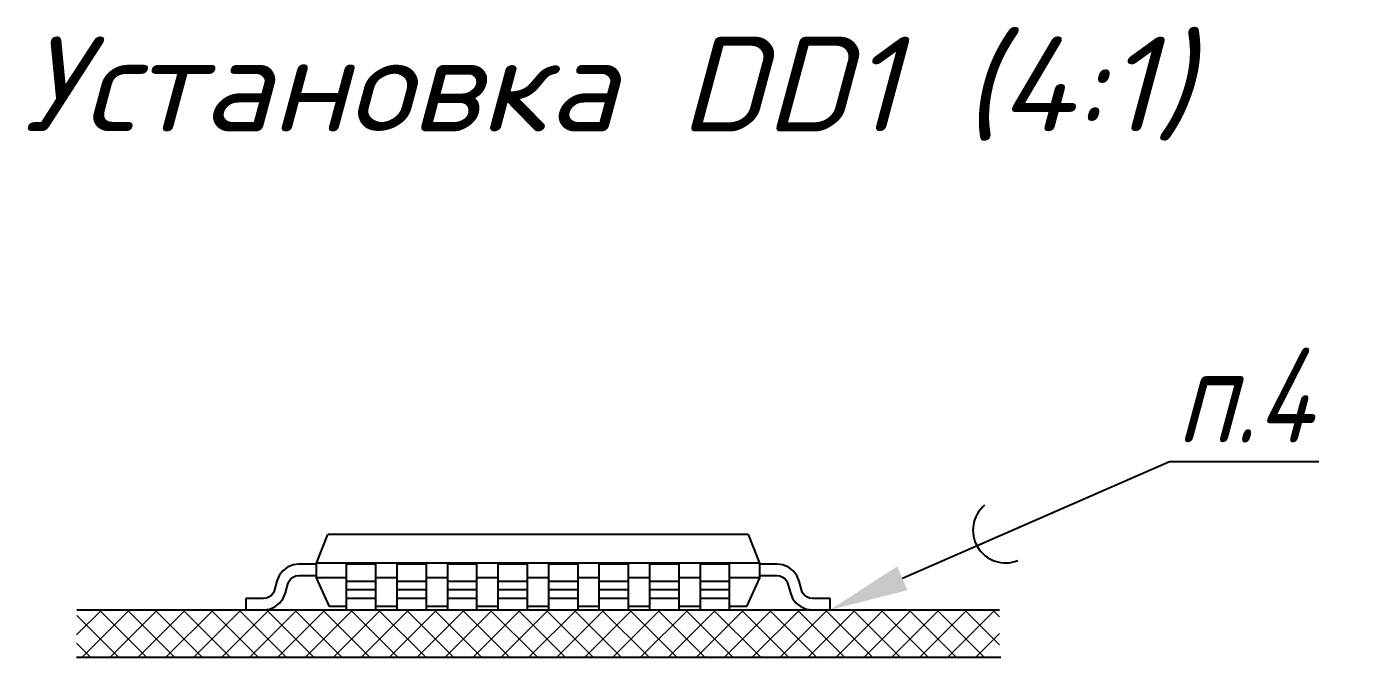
# Model space of a CAD drawing. Extents: x 882 to 2872, y 74 to 1007.
# Drawn here: x 1251.3 to 1335.9, y 509.1 to 549 of the extents above; entities that cross this region are included whole.
import ezdxf
from ezdxf import colors
from ezdxf.entities.mleader import LeaderData, LeaderLine
from ezdxf.math import Vec2, Vec3

# ---------------------------------------------------------------- set-up
doc = ezdxf.new("R2010")
doc.units = 0
doc.header["$MEASUREMENT"] = 0
doc.layers.get('0').update_dxf_attribs({"linetype": 'CONTINUOUS'})
doc.layers.add('сетка', color=7, linetype='CONTINUOUS', lineweight=15)
doc.styles.add('стиль1', font='romans.shx', dxfattribs={"width": 0.75, "oblique": 15, "height": 3.5})

msp = doc.modelspace()

# ---------------------------------------------------------------- hatches: boundary and pattern name
at = {"layer": 'сетка'}
h = msp.add_hatch(dxfattribs=at)
h.set_pattern_fill('ANSI37', color=256, scale=10)
h.set_pattern_definition([(45, (-750.496, 202.6701), (-0.8838835, 0.8838835), []), (135, (-750.496, 202.6701), (-0.8838835, -0.8838835), [])])
h.paths.add_polyline_path([(1301.81348, 509.11278), (1301.81348, 512.11278), (1268.48868, 512.11278), (1268.48868, 509.11278)])
h.paths.add_polyline_path([(1268.48868, 509.11278), (1268.48868, 512.11278), (1254.43339, 512.11278), (1254.40228, 509.11278)])
h.paths.add_polyline_path([(1301.81348, 512.11278), (1301.81348, 509.11278), (1312.85203, 509.11278), (1312.85203, 512.11278)])

# ---------------------------------------------------------------- linework, layer by layer
at = {"color": 7}
for p, q in [((1269.60423, 515.06878), (1270.31623, 516.88878)), ((1296.93223, 516.88878), (1270.31623, 516.88878)), ((1271.70823, 516.88878), (1271.70823, 516.89678)), ((1271.70823, 516.89678), (1271.72502, 516.89678)), ((1271.72502, 516.89678), (1271.77677, 516.89678)), ((1271.77677, 516.89678), (1271.8594, 516.89678)), ((1271.8594, 516.89678), (1271.96772, 516.89678)), ((1271.96772, 516.89678), (1272.09492, 516.89678)), ((1272.09492, 516.89678), (1272.23302, 516.89678)), ((1272.23302, 516.89678), (1272.37332, 516.89678)), ((1272.37332, 516.89678), (1272.50702, 516.89678)), ((1272.50702, 516.89678), (1272.62572, 516.89678)), ((1272.62572, 516.89678), (1272.72195, 516.89678)), ((1272.72195, 516.89678), (1272.78968, 516.89678)), ((1272.78968, 516.89678), (1272.82464, 516.89678)), ((1272.82464, 516.89678), (1272.82906, 516.89678)), ((1272.82906, 516.89278), (1272.82906, 516.89678)), ((1272.82906, 516.89278), (1272.82906, 516.88878)), ((1296.93223, 516.88878), (1297.64423, 515.06878)), ((1268.11767, 514.95929), (1267.76862, 514.81478)), ((1268.49223, 515.00878), (1268.11767, 514.95929)), ((1268.11767, 514.95929), (1268.11767, 514.95929)), ((1268.11767, 514.95929), (1268.11767, 514.95929)), ((1268.11767, 514.95929), (1268.11767, 514.95929)), ((1268.11767, 514.95929), (1268.11767, 514.95929)), ((1268.11767, 514.95929), (1268.11767, 514.95929)), ((1268.11767, 514.95929), (1268.11767, 514.95929)), ((1268.11767, 514.95929), (1268.11767, 514.95929)), ((1268.49223, 515.00878), (1268.49223, 515.00878)), ((1268.49223, 515.00878), (1268.49223, 515.00878)), ((1268.49223, 515.00878), (1268.49223, 515.00878)), ((1268.49223, 515.00878), (1268.49223, 515.00878)), ((1268.49223, 515.00878), (1268.49223, 515.00878)), ((1268.49223, 515.00878), (1268.49223, 515.00878)), ((1268.49223, 515.00878), (1268.49223, 515.00878)), ((1269.60423, 515.00878), (1268.49223, 515.00878)), ((1269.60423, 514.13278), (1269.60423, 515.06878)), ((1297.64423, 515.06878), (1269.60423, 515.06878)), ((1269.60423, 515.00878), (1269.60423, 515.00878)), ((1269.60423, 515.00878), (1269.60423, 515.00878)), ((1269.60423, 515.00878), (1269.60423, 515.00878)), ((1269.60423, 515.00878), (1269.60423, 515.00878)), ((1269.60423, 515.00878), (1269.60423, 515.00878)), ((1269.60423, 515.00878), (1269.60423, 515.00878)), ((1269.60423, 515.00878), (1269.60423, 515.00878)), ((1271.50823, 514.95929), (1271.50823, 515.00878)), ((1273.34023, 515.00878), (1271.50823, 515.00878)), ((1271.50823, 514.81478), (1271.50823, 514.95929)), ((1273.34023, 515.00878), (1273.34023, 514.95929)), ((1273.34023, 514.95929), (1273.34023, 514.81478)), ((1274.70823, 514.95929), (1274.70823, 515.00878)), ((1276.54023, 515.00878), (1274.70823, 515.00878)), ((1274.70823, 514.81478), (1274.70823, 514.95929)), ((1276.54023, 515.00878), (1276.54023, 514.95929)), ((1276.54023, 514.95929), (1276.54023, 514.81478)), ((1277.90823, 514.95929), (1277.90823, 515.00878)), ((1279.74023, 515.00878), (1277.90823, 515.00878)), ((1277.90823, 514.81478), (1277.90823, 514.95929)), ((1279.74023, 515.00878), (1279.74023, 514.95929)), ((1279.74023, 514.95929), (1279.74023, 514.81478)), ((1281.10823, 514.95929), (1281.10823, 515.00878)), ((1282.94023, 515.00878), (1281.10823, 515.00878)), ((1281.10823, 514.81478), (1281.10823, 514.95929)), ((1282.94023, 515.00878), (1282.94023, 514.95929)), ((1282.94023, 514.95929), (1282.94023, 514.81478)), ((1284.30823, 514.95929), (1284.30823, 515.00878)), ((1286.14023, 515.00878), (1284.30823, 515.00878)), ((1284.30823, 514.81478), (1284.30823, 514.95929)), ((1286.14023, 515.00878), (1286.14023, 514.95929)), ((1286.14023, 514.95929), (1286.14023, 514.81478)), ((1287.50823, 514.95929), (1287.50823, 515.00878)), ((1289.34023, 515.00878), (1287.50823, 515.00878)), ((1287.50823, 514.81478), (1287.50823, 514.95929)), ((1289.34023, 515.00878), (1289.34023, 514.95929)), ((1289.34023, 514.95929), (1289.34023, 514.81478)), ((1290.70823, 514.95929), (1290.70823, 515.00878)), ((1292.54023, 515.00878), (1290.70823, 515.00878)), ((1290.70823, 514.81478), (1290.70823, 514.95929)), ((1292.54023, 515.00878), (1292.54023, 514.95929)), ((1292.54023, 514.95929), (1292.54023, 514.81478)), ((1293.90823, 514.95929), (1293.90823, 515.00878)), ((1295.74023, 515.00878), (1293.90823, 515.00878)), ((1293.90823, 514.81478), (1293.90823, 514.95929)), ((1295.74023, 515.00878), (1295.74023, 514.95929)), ((1295.74023, 514.95929), (1295.74023, 514.81478)), ((1297.64423, 515.06878), (1297.64423, 514.13278)), ((1298.75623, 515.00878), (1297.64423, 515.00878)), ((1298.75623, 515.00878), (1298.75623, 515.00878)), ((1298.75623, 515.00878), (1298.75623, 515.00878)), ((1298.75623, 515.00878), (1298.75623, 515.00878)), ((1298.75623, 515.00878), (1298.75623, 515.00878)), ((1298.75623, 515.00878), (1298.75623, 515.00878)), ((1298.75623, 515.00878), (1298.75623, 515.00878)), ((1298.75623, 515.00878), (1298.75623, 515.00878)), ((1299.13079, 514.95929), (1298.75623, 515.00878)), ((1299.13079, 514.95929), (1299.13079, 514.95929)), ((1299.13079, 514.95929), (1299.13079, 514.95929)), ((1299.13079, 514.95929), (1299.13079, 514.95929)), ((1299.13079, 514.95929), (1299.13079, 514.95929)), ((1299.13079, 514.95929), (1299.13079, 514.95929)), ((1299.13079, 514.95929), (1299.13079, 514.95929)), ((1299.13079, 514.95929), (1299.13079, 514.95929)), ((1299.47984, 514.81478), (1299.13079, 514.95929)), ((1267.23873, 514.28527), (1267.09223, 513.93678)), ((1267.46884, 514.58489), (1267.23873, 514.28527)), ((1267.76862, 514.81478), (1267.46884, 514.58489)), ((1267.76862, 514.81478), (1267.76862, 514.81478)), ((1267.76862, 514.81478), (1267.76862, 514.81478)), ((1267.76862, 514.81478), (1267.76862, 514.81478)), ((1267.76862, 514.81478), (1267.76862, 514.81478)), ((1267.76862, 514.81478), (1267.76862, 514.81478)), ((1267.76862, 514.81478), (1267.76862, 514.81478)), ((1267.76862, 514.81478), (1267.76862, 514.81478)), ((1267.86548, 513.92302), (1267.98053, 514.07284)), ((1267.98053, 514.07284), (1268.13042, 514.18778)), ((1268.13042, 514.18778), (1268.30495, 514.26004)), ((1268.13042, 514.18778), (1268.13043, 514.18778)), ((1268.13043, 514.18778), (1268.13043, 514.18778)), ((1268.13043, 514.18778), (1268.13043, 514.18778)), ((1268.13043, 514.18778), (1268.13043, 514.18778)), ((1268.13043, 514.18778), (1268.13043, 514.18778)), ((1268.13043, 514.18778), (1268.13043, 514.18778)), ((1268.13043, 514.18778), (1268.13043, 514.18778)), ((1268.30495, 514.26004), (1268.49223, 514.28478)), ((1268.30495, 514.26004), (1268.30495, 514.26004)), ((1268.30495, 514.26004), (1268.30495, 514.26004)), ((1268.30495, 514.26004), (1268.30495, 514.26004)), ((1268.30495, 514.26004), (1268.30495, 514.26004)), ((1268.30495, 514.26004), (1268.30495, 514.26004)), ((1268.30495, 514.26004), (1268.30495, 514.26004)), ((1268.30495, 514.26004), (1268.30495, 514.26004)), ((1268.49223, 514.28478), (1268.49223, 514.28478)), ((1268.49223, 514.28478), (1268.49223, 514.28478)), ((1268.49223, 514.28478), (1268.49223, 514.28478)), ((1268.49223, 514.28478), (1268.49223, 514.28478)), ((1268.49223, 514.28478), (1268.49223, 514.28478)), ((1268.49223, 514.28478), (1268.49223, 514.28478)), ((1268.49223, 514.28478), (1268.49223, 514.28478)), ((1268.49223, 514.28478), (1269.60423, 514.28478)), ((1269.60423, 514.28478), (1269.60423, 514.28478)), ((1269.60423, 514.28478), (1269.60423, 514.28478)), ((1269.60423, 514.28478), (1269.60423, 514.28478)), ((1269.60423, 514.28478), (1269.60423, 514.28478)), ((1269.60423, 514.28478), (1269.60423, 514.28478)), ((1269.60423, 514.28478), (1269.60423, 514.28478)), ((1269.60423, 514.28478), (1269.60423, 514.28478)), ((1270.41623, 512.31678), (1269.60423, 514.13278)), ((1271.50823, 514.13278), (1269.60423, 514.13278)), ((1271.50823, 514.58489), (1271.50823, 514.81478)), ((1271.50823, 514.28527), (1271.50823, 514.58489)), ((1271.50823, 513.93678), (1271.50823, 514.28527)), ((1273.34023, 514.81478), (1273.34023, 514.58489)), ((1273.34023, 514.58489), (1273.34023, 514.28527)), ((1273.34023, 514.28527), (1273.34023, 513.93678)), ((1274.70823, 514.13278), (1273.34023, 514.13278)), ((1274.70823, 514.58489), (1274.70823, 514.81478)), ((1274.70823, 514.28527), (1274.70823, 514.58489)), ((1274.70823, 513.93678), (1274.70823, 514.28527)), ((1276.54023, 514.81478), (1276.54023, 514.58489)), ((1276.54023, 514.58489), (1276.54023, 514.28527)), ((1276.54023, 514.28527), (1276.54023, 513.93678)), ((1277.90823, 514.13278), (1276.54023, 514.13278)), ((1277.90823, 514.58489), (1277.90823, 514.81478)), ((1277.90823, 514.28527), (1277.90823, 514.58489)), ((1277.90823, 513.93678), (1277.90823, 514.28527)), ((1279.74023, 514.81478), (1279.74023, 514.58489)), ((1279.74023, 514.58489), (1279.74023, 514.28527)), ((1279.74023, 514.28527), (1279.74023, 513.93678)), ((1281.10823, 514.13278), (1279.74023, 514.13278)), ((1281.10823, 514.58489), (1281.10823, 514.81478)), ((1281.10823, 514.28527), (1281.10823, 514.58489)), ((1281.10823, 513.93678), (1281.10823, 514.28527)), ((1282.94023, 514.81478), (1282.94023, 514.58489)), ((1282.94023, 514.58489), (1282.94023, 514.28527)), ((1282.94023, 514.28527), (1282.94023, 513.93678)), ((1284.30823, 514.13278), (1282.94023, 514.13278)), ((1284.30823, 514.58489), (1284.30823, 514.81478)), ((1284.30823, 514.28527), (1284.30823, 514.58489)), ((1284.30823, 513.93678), (1284.30823, 514.28527)), ((1286.14023, 514.81478), (1286.14023, 514.58489)), ((1286.14023, 514.58489), (1286.14023, 514.28527)), ((1286.14023, 514.28527), (1286.14023, 513.93678)), ((1287.50823, 514.13278), (1286.14023, 514.13278)), ((1287.50823, 514.58489), (1287.50823, 514.81478)), ((1287.50823, 514.28527), (1287.50823, 514.58489)), ((1287.50823, 513.93678), (1287.50823, 514.28527)), ((1289.34023, 514.81478), (1289.34023, 514.58489)), ((1289.34023, 514.58489), (1289.34023, 514.28527)), ((1289.34023, 514.28527), (1289.34023, 513.93678)), ((1290.70823, 514.13278), (1289.34023, 514.13278)), ((1290.70823, 514.58489), (1290.70823, 514.81478)), ((1290.70823, 514.28527), (1290.70823, 514.58489)), ((1290.70823, 513.93678), (1290.70823, 514.28527)), ((1292.54023, 514.81478), (1292.54023, 514.58489)), ((1292.54023, 514.58489), (1292.54023, 514.28527)), ((1292.54023, 514.28527), (1292.54023, 513.93678)), ((1293.90823, 514.13278), (1292.54023, 514.13278)), ((1293.90823, 514.58489), (1293.90823, 514.81478)), ((1293.90823, 514.28527), (1293.90823, 514.58489)), ((1293.90823, 513.93678), (1293.90823, 514.28527)), ((1295.74023, 514.81478), (1295.74023, 514.58489)), ((1295.74023, 514.58489), (1295.74023, 514.28527)), ((1295.74023, 514.28527), (1295.74023, 513.93678)), ((1297.64423, 514.13278), (1295.74023, 514.13278)), ((1297.64423, 514.13278), (1296.83223, 512.31678)), ((1297.64423, 514.28478), (1298.75623, 514.28478)), ((1298.75623, 514.28478), (1298.75623, 514.28478)), ((1298.75623, 514.28478), (1298.75623, 514.28478)), ((1298.75623, 514.28478), (1298.75623, 514.28478)), ((1298.75623, 514.28478), (1298.75623, 514.28478)), ((1298.75623, 514.28478), (1298.75623, 514.28478)), ((1298.75623, 514.28478), (1298.75623, 514.28478)), ((1298.75623, 514.28478), (1298.75623, 514.28478)), ((1298.75623, 514.28478), (1298.94351, 514.26004)), ((1298.94351, 514.26004), (1298.94351, 514.26004)), ((1298.94351, 514.26004), (1298.94351, 514.26004)), ((1298.94351, 514.26004), (1298.94351, 514.26004)), ((1298.94351, 514.26004), (1298.94351, 514.26004)), ((1298.94351, 514.26004), (1298.94351, 514.26004)), ((1298.94351, 514.26004), (1298.94351, 514.26004)), ((1298.94351, 514.26004), (1298.94351, 514.26004)), ((1298.94351, 514.26004), (1299.11803, 514.18778)), ((1299.11803, 514.18778), (1299.11803, 514.18778)), ((1299.11803, 514.18778), (1299.11803, 514.18778)), ((1299.11803, 514.18778), (1299.11803, 514.18778)), ((1299.11803, 514.18778), (1299.11803, 514.18778)), ((1299.11803, 514.18778), (1299.11803, 514.18778)), ((1299.11803, 514.18778), (1299.11803, 514.18778)), ((1299.11803, 514.18778), (1299.11803, 514.18778)), ((1299.11803, 514.18778), (1299.26793, 514.07284)), ((1299.26793, 514.07284), (1299.26793, 514.07284)), ((1299.26793, 514.07284), (1299.26793, 514.07284)), ((1299.26793, 514.07284), (1299.26793, 514.07284)), ((1299.26793, 514.07284), (1299.26793, 514.07284)), ((1299.26793, 514.07284), (1299.26793, 514.07284)), ((1299.26793, 514.07284), (1299.26793, 514.07284)), ((1299.26793, 514.07284), (1299.26793, 514.07284)), ((1299.26793, 514.07284), (1299.38298, 513.92302)), ((1299.47984, 514.81478), (1299.47984, 514.81478)), ((1299.47984, 514.81478), (1299.47984, 514.81478)), ((1299.47984, 514.81478), (1299.47984, 514.81478)), ((1299.47984, 514.81478), (1299.47984, 514.81478)), ((1299.47984, 514.81478), (1299.47984, 514.81478)), ((1299.47984, 514.81478), (1299.47984, 514.81478)), ((1299.47984, 514.81478), (1299.47984, 514.81478)), ((1299.77962, 514.58489), (1299.47984, 514.81478)), ((1299.77962, 514.58489), (1299.77962, 514.58489)), ((1299.77962, 514.58489), (1299.77962, 514.58489)), ((1299.77962, 514.58489), (1299.77962, 514.58489)), ((1299.77962, 514.58489), (1299.77962, 514.58489)), ((1299.77962, 514.58489), (1299.77962, 514.58489)), ((1299.77962, 514.58489), (1299.77962, 514.58489)), ((1299.77962, 514.58489), (1299.77962, 514.58489)), ((1300.00972, 514.28527), (1299.77962, 514.58489)), ((1300.15623, 513.93678), (1300.00972, 514.28527)), ((1266.87098, 513.19854), (1266.75593, 513.04873)), ((1266.94423, 513.37278), (1266.87098, 513.19854)), ((1267.09223, 513.93678), (1266.94423, 513.37278)), ((1267.49772, 512.8363), (1267.64423, 513.18478)), ((1267.64423, 513.18478), (1267.79223, 513.74878)), ((1267.79223, 513.74878), (1267.86548, 513.92302)), ((1271.50823, 513.37278), (1271.50823, 513.93678)), ((1271.50823, 513.93678), (1273.34023, 513.93678)), ((1271.50823, 513.19854), (1271.50823, 513.37278)), ((1273.34023, 513.37278), (1271.50823, 513.37278)), ((1271.50823, 513.04873), (1271.50823, 513.19854)), ((1273.34023, 513.93678), (1273.34023, 513.37278)), ((1273.34023, 513.37278), (1273.34023, 513.19854)), ((1273.34023, 513.19854), (1273.34023, 513.04873)), ((1274.70823, 513.37278), (1274.70823, 513.93678)), ((1274.70823, 513.93678), (1276.54023, 513.93678)), ((1274.70823, 513.19854), (1274.70823, 513.37278)), ((1276.54023, 513.37278), (1274.70823, 513.37278)), ((1274.70823, 513.04873), (1274.70823, 513.19854)), ((1276.54023, 513.93678), (1276.54023, 513.37278)), ((1276.54023, 513.37278), (1276.54023, 513.19854)), ((1276.54023, 513.19854), (1276.54023, 513.04873)), ((1277.90823, 513.37278), (1277.90823, 513.93678)), ((1277.90823, 513.93678), (1279.74023, 513.93678)), ((1277.90823, 513.19854), (1277.90823, 513.37278)), ((1279.74023, 513.37278), (1277.90823, 513.37278)), ((1277.90823, 513.04873), (1277.90823, 513.19854)), ((1279.74023, 513.93678), (1279.74023, 513.37278)), ((1279.74023, 513.37278), (1279.74023, 513.19854)), ((1279.74023, 513.19854), (1279.74023, 513.04873)), ((1281.10823, 513.37278), (1281.10823, 513.93678)), ((1281.10823, 513.93678), (1282.94023, 513.93678)), ((1281.10823, 513.19854), (1281.10823, 513.37278)), ((1282.94023, 513.37278), (1281.10823, 513.37278)), ((1281.10823, 513.04873), (1281.10823, 513.19854)), ((1282.94023, 513.93678), (1282.94023, 513.37278)), ((1282.94023, 513.37278), (1282.94023, 513.19854)), ((1282.94023, 513.19854), (1282.94023, 513.04873)), ((1284.30823, 513.37278), (1284.30823, 513.93678)), ((1284.30823, 513.93678), (1286.14023, 513.93678)), ((1284.30823, 513.19854), (1284.30823, 513.37278)), ((1286.14023, 513.37278), (1284.30823, 513.37278)), ((1284.30823, 513.04873), (1284.30823, 513.19854)), ((1286.14023, 513.93678), (1286.14023, 513.37278)), ((1286.14023, 513.37278), (1286.14023, 513.19854)), ((1286.14023, 513.19854), (1286.14023, 513.04873)), ((1287.50823, 513.37278), (1287.50823, 513.93678)), ((1287.50823, 513.93678), (1289.34023, 513.93678)), ((1287.50823, 513.19854), (1287.50823, 513.37278)), ((1289.34023, 513.37278), (1287.50823, 513.37278)), ((1287.50823, 513.04873), (1287.50823, 513.19854)), ((1289.34023, 513.93678), (1289.34023, 513.37278)), ((1289.34023, 513.37278), (1289.34023, 513.19854)), ((1289.34023, 513.19854), (1289.34023, 513.04873)), ((1290.70823, 513.37278), (1290.70823, 513.93678)), ((1290.70823, 513.93678), (1292.54023, 513.93678)), ((1290.70823, 513.19854), (1290.70823, 513.37278)), ((1292.54023, 513.37278), (1290.70823, 513.37278)), ((1290.70823, 513.04873), (1290.70823, 513.19854)), ((1292.54023, 513.93678), (1292.54023, 513.37278)), ((1292.54023, 513.37278), (1292.54023, 513.19854)), ((1292.54023, 513.19854), (1292.54023, 513.04873)), ((1293.90823, 513.37278), (1293.90823, 513.93678)), ((1293.90823, 513.93678), (1295.74023, 513.93678)), ((1293.90823, 513.19854), (1293.90823, 513.37278)), ((1295.74023, 513.37278), (1293.90823, 513.37278)), ((1293.90823, 513.04873), (1293.90823, 513.19854)), ((1295.74023, 513.93678), (1295.74023, 513.37278)), ((1295.74023, 513.37278), (1295.74023, 513.19854)), ((1295.74023, 513.19854), (1295.74023, 513.04873)), ((1299.38298, 513.92302), (1299.45623, 513.74878)), ((1299.45623, 513.74878), (1299.60423, 513.18478)), ((1299.60423, 513.18478), (1299.75073, 512.8363)), ((1300.30423, 513.37278), (1300.15623, 513.93678)), ((1300.37748, 513.19854), (1300.30423, 513.37278)), ((1300.49253, 513.04873), (1300.37748, 513.19854)), ((1265.13223, 512.83678), (1265.13223, 512.11278)), ((1266.24423, 512.83678), (1265.13223, 512.83678)), ((1266.43151, 512.86153), (1266.24423, 512.83678)), ((1266.24423, 512.83678), (1266.24423, 512.83678)), ((1266.24423, 512.83678), (1266.24423, 512.83678)), ((1266.24423, 512.83678), (1266.24423, 512.83678)), ((1266.24423, 512.83678), (1266.24423, 512.83678)), ((1266.24423, 512.83678), (1266.24423, 512.83678)), ((1266.24423, 512.83678), (1266.24423, 512.83678)), ((1266.24423, 512.83678), (1266.24423, 512.83678)), ((1266.60603, 512.93378), (1266.43151, 512.86153)), ((1266.43151, 512.86153), (1266.43151, 512.86153)), ((1266.43151, 512.86153), (1266.43151, 512.86153)), ((1266.43151, 512.86153), (1266.43151, 512.86153)), ((1266.43151, 512.86153), (1266.43151, 512.86153)), ((1266.43151, 512.86153), (1266.43151, 512.86153)), ((1266.43151, 512.86153), (1266.43151, 512.86153)), ((1266.43151, 512.86153), (1266.43151, 512.86153)), ((1266.75593, 513.04873), (1266.60603, 512.93378)), ((1266.60603, 512.93378), (1266.60603, 512.93378)), ((1266.60603, 512.93378), (1266.60603, 512.93378)), ((1266.60603, 512.93378), (1266.60603, 512.93378)), ((1266.60603, 512.93378), (1266.60603, 512.93378)), ((1266.60603, 512.93378), (1266.60603, 512.93378)), ((1266.60603, 512.93378), (1266.60603, 512.93378)), ((1266.60603, 512.93378), (1266.60603, 512.93378)), ((1266.75593, 513.04873), (1266.75593, 513.04873)), ((1266.75593, 513.04873), (1266.75593, 513.04873)), ((1266.75593, 513.04873), (1266.75593, 513.04873)), ((1266.75593, 513.04873), (1266.75593, 513.04873)), ((1266.75593, 513.04873), (1266.75593, 513.04873)), ((1266.75593, 513.04873), (1266.75593, 513.04873)), ((1266.75593, 513.04873), (1266.75593, 513.04873)), ((1266.96784, 512.30678), (1267.26762, 512.53668)), ((1267.26762, 512.53668), (1267.49772, 512.8363)), ((1267.26762, 512.53668), (1267.26762, 512.53668)), ((1267.26762, 512.53668), (1267.26762, 512.53668)), ((1267.26762, 512.53668), (1267.26762, 512.53668)), ((1267.26762, 512.53668), (1267.26762, 512.53668)), ((1267.26762, 512.53668), (1267.26762, 512.53668)), ((1267.26762, 512.53668), (1267.26762, 512.53668)), ((1267.26762, 512.53668), (1267.26762, 512.53668)), ((1271.50823, 512.93378), (1271.50823, 513.04873)), ((1271.50823, 512.86153), (1271.50823, 512.93378)), ((1271.50823, 512.83678), (1271.50823, 512.86153)), ((1271.50823, 512.11278), (1271.50823, 512.83678)), ((1273.34023, 512.83678), (1271.50823, 512.83678)), ((1273.34023, 513.04873), (1273.34023, 512.93378)), ((1273.34023, 512.93378), (1273.34023, 512.86153)), ((1273.34023, 512.86153), (1273.34023, 512.83678)), ((1273.34023, 512.83678), (1273.34023, 512.11278)), ((1273.34023, 512.83678), (1273.34023, 512.83678)), ((1274.70823, 512.93378), (1274.70823, 513.04873)), ((1274.70823, 512.86153), (1274.70823, 512.93378)), ((1274.70823, 512.83678), (1274.70823, 512.86153)), ((1274.70823, 512.11278), (1274.70823, 512.83678)), ((1276.54023, 512.83678), (1274.70823, 512.83678)), ((1276.54023, 513.04873), (1276.54023, 512.93378)), ((1276.54023, 512.93378), (1276.54023, 512.86153)), ((1276.54023, 512.86153), (1276.54023, 512.83678)), ((1276.54023, 512.83678), (1276.54023, 512.11278)), ((1276.54023, 512.83678), (1276.54023, 512.83678)), ((1277.90823, 512.93378), (1277.90823, 513.04873)), ((1277.90823, 512.86153), (1277.90823, 512.93378)), ((1277.90823, 512.83678), (1277.90823, 512.86153)), ((1277.90823, 512.11278), (1277.90823, 512.83678)), ((1279.74023, 512.83678), (1277.90823, 512.83678)), ((1279.74023, 513.04873), (1279.74023, 512.93378)), ((1279.74023, 512.93378), (1279.74023, 512.86153)), ((1279.74023, 512.86153), (1279.74023, 512.83678)), ((1279.74023, 512.83678), (1279.74023, 512.11278)), ((1279.74023, 512.83678), (1279.74023, 512.83678)), ((1281.10823, 512.93378), (1281.10823, 513.04873)), ((1281.10823, 512.86153), (1281.10823, 512.93378)), ((1281.10823, 512.83678), (1281.10823, 512.86153)), ((1281.10823, 512.11278), (1281.10823, 512.83678)), ((1282.94023, 512.83678), (1281.10823, 512.83678)), ((1282.94023, 513.04873), (1282.94023, 512.93378)), ((1282.94023, 512.93378), (1282.94023, 512.86153)), ((1282.94023, 512.86153), (1282.94023, 512.83678)), ((1282.94023, 512.83678), (1282.94023, 512.11278)), ((1282.94023, 512.83678), (1282.94023, 512.83678)), ((1284.30823, 512.93378), (1284.30823, 513.04873)), ((1284.30823, 512.86153), (1284.30823, 512.93378)), ((1284.30823, 512.83678), (1284.30823, 512.86153)), ((1284.30823, 512.11278), (1284.30823, 512.83678)), ((1286.14023, 512.83678), (1284.30823, 512.83678)), ((1286.14023, 513.04873), (1286.14023, 512.93378)), ((1286.14023, 512.93378), (1286.14023, 512.86153)), ((1286.14023, 512.86153), (1286.14023, 512.83678)), ((1286.14023, 512.83678), (1286.14023, 512.11278)), ((1286.14023, 512.83678), (1286.14023, 512.83678)), ((1287.50823, 512.93378), (1287.50823, 513.04873)), ((1287.50823, 512.86153), (1287.50823, 512.93378)), ((1287.50823, 512.83678), (1287.50823, 512.86153)), ((1287.50823, 512.11278), (1287.50823, 512.83678)), ((1289.34023, 512.83678), (1287.50823, 512.83678)), ((1289.34023, 513.04873), (1289.34023, 512.93378)), ((1289.34023, 512.93378), (1289.34023, 512.86153)), ((1289.34023, 512.86153), (1289.34023, 512.83678)), ((1289.34023, 512.83678), (1289.34023, 512.11278)), ((1289.34023, 512.83678), (1289.34023, 512.83678)), ((1290.70823, 512.93378), (1290.70823, 513.04873)), ((1290.70823, 512.86153), (1290.70823, 512.93378)), ((1290.70823, 512.83678), (1290.70823, 512.86153)), ((1290.70823, 512.11278), (1290.70823, 512.83678)), ((1292.54023, 512.83678), (1290.70823, 512.83678)), ((1292.54023, 513.04873), (1292.54023, 512.93378)), ((1292.54023, 512.93378), (1292.54023, 512.86153)), ((1292.54023, 512.86153), (1292.54023, 512.83678)), ((1292.54023, 512.83678), (1292.54023, 512.11278)), ((1292.54023, 512.83678), (1292.54023, 512.83678)), ((1293.90823, 512.93378), (1293.90823, 513.04873)), ((1293.90823, 512.86153), (1293.90823, 512.93378)), ((1293.90823, 512.83678), (1293.90823, 512.86153)), ((1293.90823, 512.11278), (1293.90823, 512.83678)), ((1295.74023, 512.83678), (1293.90823, 512.83678)), ((1295.74023, 513.04873), (1295.74023, 512.93378)), ((1295.74023, 512.93378), (1295.74023, 512.86153)), ((1295.74023, 512.86153), (1295.74023, 512.83678)), ((1295.74023, 512.83678), (1295.74023, 512.11278)), ((1295.74023, 512.83678), (1295.74023, 512.83678)), ((1299.75073, 512.8363), (1299.98084, 512.53668)), ((1299.98084, 512.53668), (1300.28062, 512.30678)), ((1300.64242, 512.93378), (1300.49253, 513.04873)), ((1300.64243, 512.93378), (1300.64242, 512.93378)), ((1300.81695, 512.86153), (1300.64242, 512.93378)), ((1300.64243, 512.93378), (1300.64243, 512.93378)), ((1300.64243, 512.93378), (1300.64243, 512.93378)), ((1300.64243, 512.93378), (1300.64243, 512.93378)), ((1300.64243, 512.93378), (1300.64243, 512.93378)), ((1300.64243, 512.93378), (1300.64243, 512.93378)), ((1300.64243, 512.93378), (1300.64243, 512.93378)), ((1300.81695, 512.86153), (1300.81695, 512.86153)), ((1300.81695, 512.86153), (1300.81695, 512.86153)), ((1300.81695, 512.86153), (1300.81695, 512.86153)), ((1300.81695, 512.86153), (1300.81695, 512.86153)), ((1300.81695, 512.86153), (1300.81695, 512.86153)), ((1300.81695, 512.86153), (1300.81695, 512.86153)), ((1300.81695, 512.86153), (1300.81695, 512.86153)), ((1301.00423, 512.83678), (1300.81695, 512.86153)), ((1301.00423, 512.83678), (1301.00423, 512.83678)), ((1301.00423, 512.83678), (1301.00423, 512.83678)), ((1301.00423, 512.83678), (1301.00423, 512.83678)), ((1301.00423, 512.83678), (1301.00423, 512.83678)), ((1301.00423, 512.83678), (1301.00423, 512.83678)), ((1301.00423, 512.83678), (1301.00423, 512.83678)), ((1301.00423, 512.83678), (1301.00423, 512.83678)), ((1302.11623, 512.83678), (1301.00423, 512.83678)), ((1302.11623, 512.83678), (1302.11623, 512.83678)), ((1302.11623, 512.83678), (1302.11623, 512.83678)), ((1302.11623, 512.83678), (1302.11623, 512.83678)), ((1302.11623, 512.83678), (1302.11623, 512.83678)), ((1302.11623, 512.83678), (1302.11623, 512.83678)), ((1302.11623, 512.83678), (1302.11623, 512.83678)), ((1302.11623, 512.83678), (1302.11623, 512.83678)), ((1302.11623, 512.11278), (1302.11623, 512.83678)), ((1265.13223, 512.11278), (1266.24423, 512.11278)), ((1266.24423, 512.11278), (1266.61879, 512.16227)), ((1266.24423, 512.11278), (1266.24423, 512.11278)), ((1266.24423, 512.11278), (1266.24423, 512.11278)), ((1266.24423, 512.11278), (1266.24423, 512.11278)), ((1266.24423, 512.11278), (1266.24423, 512.11278)), ((1266.24423, 512.11278), (1266.24423, 512.11278)), ((1266.24423, 512.11278), (1266.24423, 512.11278)), ((1266.24423, 512.11278), (1266.24423, 512.11278)), ((1266.61879, 512.16227), (1266.96784, 512.30678)), ((1266.61879, 512.16227), (1266.61879, 512.16227)), ((1266.61879, 512.16227), (1266.61879, 512.16227)), ((1266.61879, 512.16227), (1266.61879, 512.16227)), ((1266.61879, 512.16227), (1266.61879, 512.16227)), ((1266.61879, 512.16227), (1266.61879, 512.16227)), ((1266.61879, 512.16227), (1266.61879, 512.16227)), ((1266.61879, 512.16227), (1266.61879, 512.16227)), ((1266.96784, 512.30678), (1266.96784, 512.30678)), ((1266.96784, 512.30678), (1266.96784, 512.30678)), ((1266.96784, 512.30678), (1266.96784, 512.30678)), ((1266.96784, 512.30678), (1266.96784, 512.30678)), ((1266.96784, 512.30678), (1266.96784, 512.30678)), ((1266.96784, 512.30678), (1266.96784, 512.30678)), ((1266.96784, 512.30678), (1266.96784, 512.30678)), ((1271.50823, 512.31678), (1270.41623, 512.31678)), ((1271.50823, 512.11278), (1273.34023, 512.11278)), ((1274.70823, 512.31678), (1273.34023, 512.31678)), ((1273.34023, 512.11278), (1273.34023, 512.11278)), ((1274.70823, 512.11278), (1276.54023, 512.11278)), ((1277.90823, 512.31678), (1276.54023, 512.31678)), ((1276.54023, 512.11278), (1276.54023, 512.11278)), ((1277.90823, 512.11278), (1279.74023, 512.11278)), ((1281.10823, 512.31678), (1279.74023, 512.31678)), ((1279.74023, 512.11278), (1279.74023, 512.11278)), ((1281.10823, 512.11278), (1282.94023, 512.11278)), ((1284.30823, 512.31678), (1282.94023, 512.31678)), ((1282.94023, 512.11278), (1282.94023, 512.11278)), ((1284.30823, 512.11278), (1286.14023, 512.11278)), ((1287.50823, 512.31678), (1286.14023, 512.31678)), ((1286.14023, 512.11278), (1286.14023, 512.11278)), ((1287.50823, 512.11278), (1289.34023, 512.11278)), ((1290.70823, 512.31678), (1289.34023, 512.31678)), ((1289.34023, 512.11278), (1289.34023, 512.11278)), ((1290.70823, 512.11278), (1292.54023, 512.11278)), ((1293.90823, 512.31678), (1292.54023, 512.31678)), ((1292.54023, 512.11278), (1292.54023, 512.11278)), ((1293.90823, 512.11278), (1295.74023, 512.11278)), ((1296.83223, 512.31678), (1295.74023, 512.31678)), ((1295.74023, 512.11278), (1295.74023, 512.11278)), ((1300.28062, 512.30678), (1300.28062, 512.30678)), ((1300.28062, 512.30678), (1300.28062, 512.30678)), ((1300.28062, 512.30678), (1300.28062, 512.30678)), ((1300.28062, 512.30678), (1300.28062, 512.30678)), ((1300.28062, 512.30678), (1300.28062, 512.30678)), ((1300.28062, 512.30678), (1300.28062, 512.30678)), ((1300.28062, 512.30678), (1300.28062, 512.30678)), ((1300.28062, 512.30678), (1300.62967, 512.16227)), ((1300.62967, 512.16227), (1300.62967, 512.16227)), ((1300.62967, 512.16227), (1300.62967, 512.16227)), ((1300.62967, 512.16227), (1300.62967, 512.16227)), ((1300.62967, 512.16227), (1300.62967, 512.16227)), ((1300.62967, 512.16227), (1300.62967, 512.16227)), ((1300.62967, 512.16227), (1300.62967, 512.16227)), ((1300.62967, 512.16227), (1300.62967, 512.16227)), ((1300.62967, 512.16227), (1301.00423, 512.11278)), ((1301.00423, 512.11278), (1301.00423, 512.11278)), ((1301.00423, 512.11278), (1301.00423, 512.11278)), ((1301.00423, 512.11278), (1301.00423, 512.11278)), ((1301.00423, 512.11278), (1301.00423, 512.11278)), ((1301.00423, 512.11278), (1301.00423, 512.11278)), ((1301.00423, 512.11278), (1301.00423, 512.11278)), ((1301.00423, 512.11278), (1301.00423, 512.11278)), ((1301.00423, 512.11278), (1302.11623, 512.11278)), ((1302.11623, 512.11278), (1302.11623, 512.11278)), ((1302.11623, 512.11278), (1302.11623, 512.11278)), ((1302.11623, 512.11278), (1302.11623, 512.11278)), ((1302.11623, 512.11278), (1302.11623, 512.11278)), ((1302.11623, 512.11278), (1302.11623, 512.11278)), ((1302.11623, 512.11278), (1302.11623, 512.11278)), ((1302.11623, 512.11278), (1302.11623, 512.11278))]:
    msp.add_line(p, q, dxfattribs=at)
at = {"lineweight": 25}
for points in [[(1254.43339, 512.11278), (1268.48868, 512.11278)], [(1268.48868, 512.11278), (1300.34028, 512.11278)], [(1300.34028, 512.11278), (1312.85203, 512.11278)], [(1254.40228, 509.11278), (1268.48868, 509.11278)], [(1268.48868, 509.11278), (1300.34028, 509.11278)], [(1300.34028, 509.11278), (1312.93366, 509.11278)]]:
    msp.add_lwpolyline(points, dxfattribs=at)
msp.add_arc((1313.23765, 517.16015), 2.07347, 130.1877835, 291.5265529)

# ---------------------------------------------------------------- texts
at = {"layer": 'сетка', "insert": (1251.03021, 548.41142), "char_height": 6, "attachment_point": 1, "style": 'стиль1'}
msp.add_mtext_dynamic_manual_height_columns('{\\W1;Установка DD1 (4:1)}', width=87.6692763, gutter_width=20, heights=[0], dxfattribs=at)

# ---------------------------------------------------------------- leaders
ml = msp.add_multileader_mtext('Standard')
ml.set_content('п.4', color=256, style='стиль1')
ml.set_leader_properties()
ml.build(insert=Vec2(0, 0))
ml.multileader.update_dxf_attribs({"text_left_attachment_type": 6, "text_right_attachment_type": 6, "dogleg_length": 0.36, "arrow_head_size": 5})
ctx = ml.context
ctx.base_point, ctx.char_height, ctx.arrow_head_size, ctx.landing_gap_size, ctx.plane_origin = Vec3(1323.97412, 521.50633), 6, 5, 0.09, Vec3(1302.11623, 512.11278)
ctx.left_attachment, ctx.right_attachment = 6, 6
notes = []
notes.append((ctx, [(0, (1, 1, 0), (1323.61412, 521.50633), (1, 0), 0.36, [(0, [(1302.11623, 512.11278)], 0, [])])]))
ctx.mtext.insert, ctx.mtext.flow_direction = Vec3(1324.06412, 528.70633), 5
for ctx, leaders in notes:
    for number, flags, end, landing, length, lines in leaders:
        leader = LeaderData()
        leader.index, (leader.has_last_leader_line, leader.has_dogleg_vector, leader.attachment_direction) = number, flags
        leader.last_leader_point, leader.dogleg_vector, leader.dogleg_length = Vec3(end), Vec3(landing), length
        for number, points, colour, breaks in lines:
            line = LeaderLine()
            line.index, line.vertices, line.color, line.breaks = number, Vec3.list(points), colors.encode_raw_color(colour), breaks
            leader.lines.append(line)
        ctx.leaders.append(leader)

doc.saveas('drawing.dxf')
